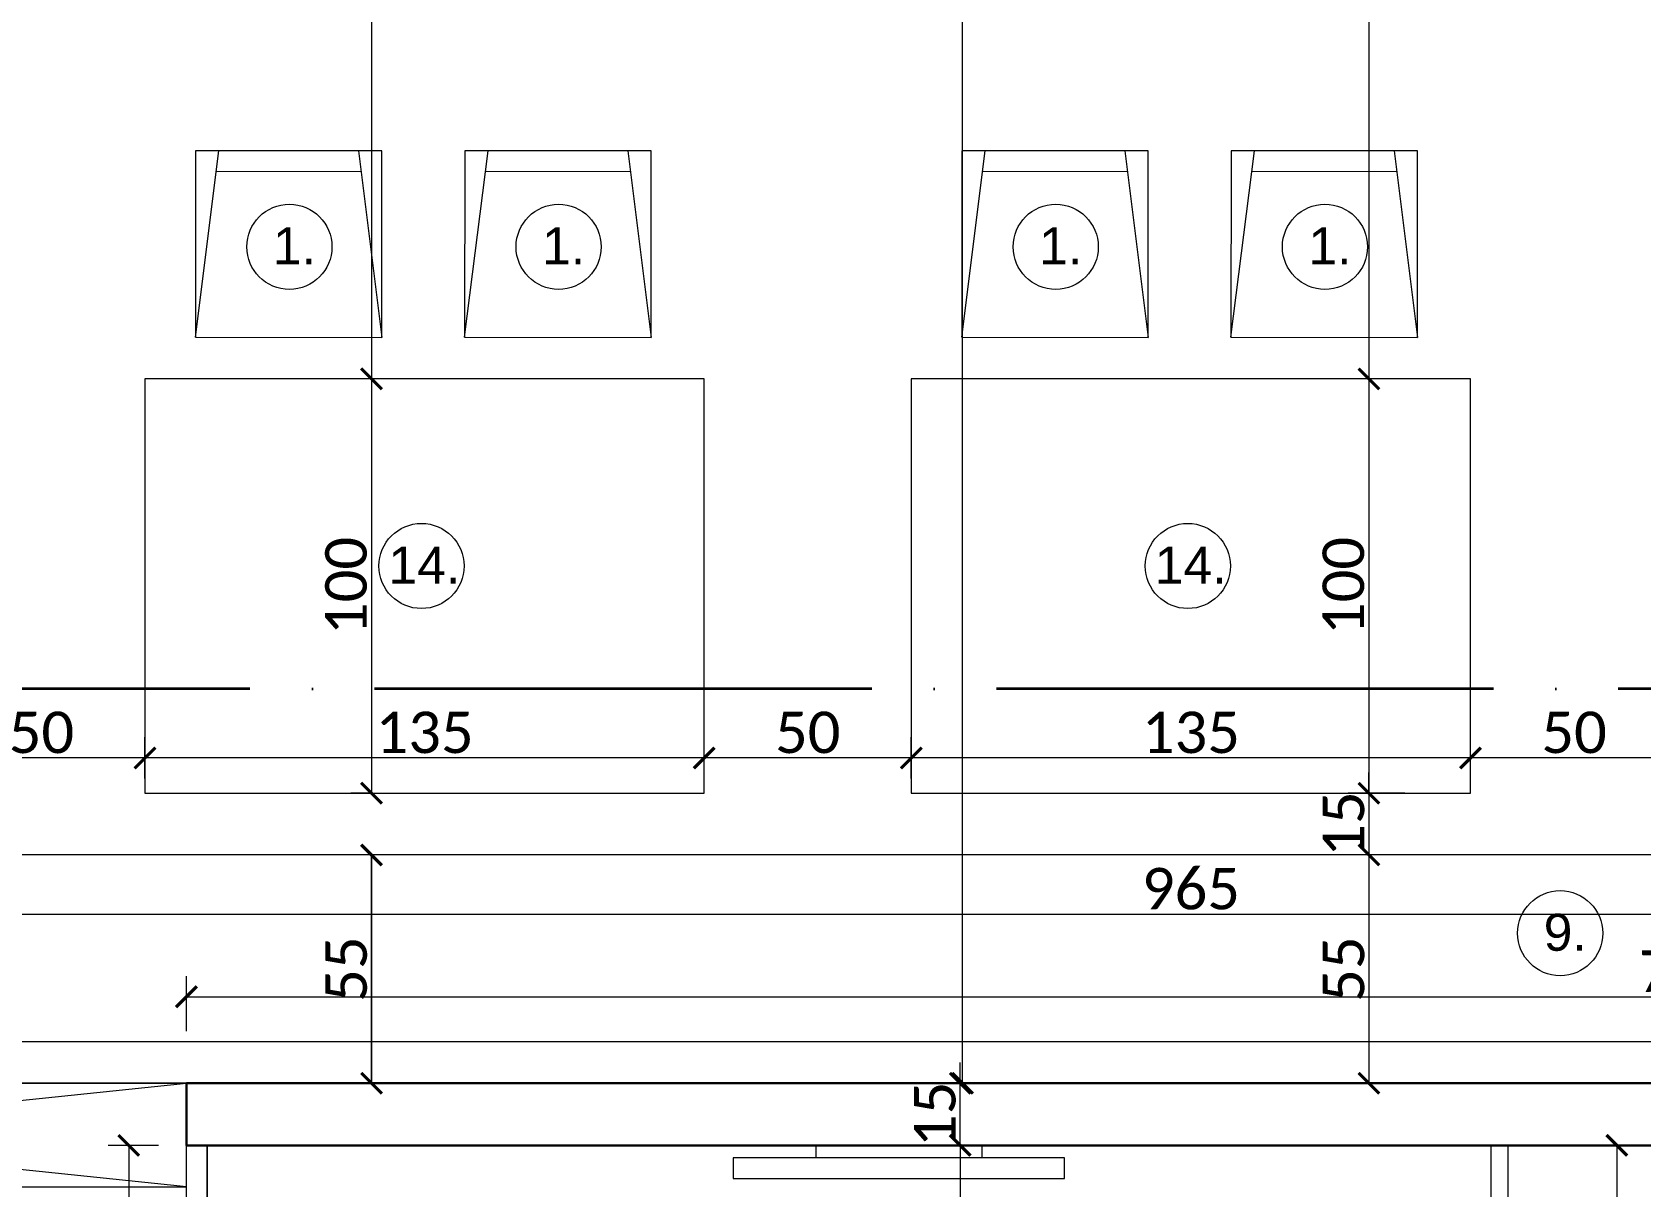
# Model space of a CAD drawing. Header units: centimetres. Extents: x -26724 to 60145, y -23645 to 6771.
# Drawn here: x -18747.3 to -18359, y -1255.3 to -976.6 of the extents above; entities that cross this region are included whole.
import ezdxf

# ---------------------------------------------------------------- set-up
doc = ezdxf.new("R2010")
doc.units = ezdxf.units.CM
for name, pattern in [('ACAD_ISO04W100', [30, 24, -3, 0, -3]), ('AUSGEZOGEN', [0]), ('PUNKT2_S9', [0.35, 0.15, -0.1, 0, -0.1])]:
    doc.linetypes.add(name, pattern=pattern)
for name, color, linetype, lineweight in [('2.IZGLED', 7, 'Continuous', 13), ('4.KOTE', 88, 'Continuous', 15), ('Moebel', 252, 'PUNKT2_S9', 13), ('namestaj', 8, 'Continuous', 9), ('namjestaj', 150, 'Continuous', 5), ('otvori', 5, 'Continuous', 20), ('zid', 7, 'Continuous', 40)]:
    doc.layers.add(name, color=color, linetype=linetype, lineweight=lineweight)
doc.layers.add('IZGLED 2', color=253, linetype='Continuous', lineweight=9, true_color=0x828282)
doc.layers.add('pozicije', color=7, linetype='Continuous')
doc.styles.add('0.15', font='arial.ttf', dxfattribs={"height": 0.15})
doc.styles.get("Standard").update_dxf_attribs({"font": 'calibri.ttf'})
doc.dimstyles.new('ja 1 50', dxfattribs={"dimtxt": 10, "dimasz": 5, "dimexe": 5, "dimexo": 5, "dimgap": 1, "dimtad": 1, "dimdec": 0, "dimtxsty": 'Standard', "dimblk": 'ARCHTICK', "dimcen": 2.5, "dimclrd": 256, "dimclrt": 7, "dimadec": 0, "dimazin": 0, "dimtfac": 1, "dimtdec": 0, "dimtix": 1, "dimtmove": 1, "dimatfit": 3, "dimldrblk": 'ARCHTICK', "dimfxl": 10, "dimfxlon": 1, "dimlwd": 0, "dimlwe": 9, "dimarcsym": 0})

# ---------------------------------------------------------------- blocks, each defined once
blk = doc.blocks.new('dto')
at = {"layer": 'namjestaj', "linetype": 'AUSGEZOGEN', "transparency": 33554687}
for p, q in [((2327.05, 2520.92, 13.5), (2327.03, 2475.92, 13.5)), ((2327.03, 2475.92, 13.5), (2332.68, 2520.91, 13.5)), ((2372.05, 2520.9, 13.5), (2327.05, 2520.92, 13.5)), ((2327.05, 2520.92, 13.5), (2327.05, 2520.92, 13.5)), ((2366.43, 2520.9, 13.5), (2372.03, 2475.9, 13.5)), ((2372.03, 2475.9, 13.5), (2372.05, 2520.9, 13.5)), ((2392.05, 2520.92, 13.5), (2392.03, 2475.92, 13.5)), ((2392.03, 2475.92, 13.5), (2397.68, 2520.91, 13.5)), ((2437.05, 2520.9, 13.5), (2392.05, 2520.92, 13.5)), ((2392.05, 2520.92, 13.5), (2392.05, 2520.92, 13.5)), ((2431.43, 2520.9, 13.5), (2437.03, 2475.9, 13.5)), ((2437.03, 2475.9, 13.5), (2437.05, 2520.9, 13.5)), ((2367.05, 2515.9, 13.5), (2332.05, 2515.91, 13.5)), ((2432.05, 2515.9, 13.5), (2397.05, 2515.91, 13.5)), ((2327.03, 2475.92, 13.5), (2372.03, 2475.9, 13.5)), ((2392.03, 2475.92, 13.5), (2437.03, 2475.9, 13.5))]:
    blk.add_line(p, q, dxfattribs=at)
at = {"layer": 'namjestaj', "elevation": 13.5}
blk.add_lwpolyline([(2449.86, 2365.91), (2449.86, 2465.91), (2314.86, 2465.91), (2314.86, 2365.91), (2449.86, 2365.91)], dxfattribs=at)
blk = doc.blocks.new('UYYYYUUUUY')
at = {"layer": 'namestaj'}
for p, q in [((5448.04, -7059.31), (5437.38, -7076.64)), ((5424.75, -7104.17), (5424.75, -7064.17)), ((5424.75, -7064.17), (5427.75, -7064.17)), ((5440.91, -7080.76), (5455.81, -7074.54)), ((5440.91, -7087.58), (5455.81, -7093.79)), ((5448.04, -7109.03), (5437.38, -7091.7)), ((5427.75, -7104.17), (5424.75, -7104.17))]:
    blk.add_line(p, q, dxfattribs=at)
blk.add_lwpolyline([(5432.75, -7124.17), (5432.75, -7044.17), (5427.75, -7044.17), (5427.75, -7124.17), (5432.75, -7124.17)], dxfattribs=at)
blk = doc.blocks.new('_ArchTick')
at = {"color": 0, "linetype": 'ByBlock', "const_width": 0.15}
blk.add_lwpolyline([(-0.5, -0.5), (0.5, 0.5)], dxfattribs=at)
blk = doc.blocks.new('*D2438')
at = {"layer": '4.KOTE', "color": 0, "lineweight": 9, "transparency": 16777216}
for p, q in [((-18657.86, -860.07), (-18670.39, -860.07)), ((-18657.79, -1060.24), (-18670.39, -1060.24))]:
    blk.add_line(p, q, dxfattribs=at)
at = {"layer": '4.KOTE', "lineweight": 0, "transparency": 16777216}
blk.add_line((-18665.39, -860.07), (-18665.39, -1060.24), dxfattribs=at)
at = {"layer": 'Defpoints', "color": 0, "transparency": 16777216}
for p in [(-18649.89, -860.07, 13.5), (-18665.39, -1060.24), (-18649.48, -1060.24, 13.5)]:
    blk.add_point(p, dxfattribs=at)
at = {"layer": '4.KOTE', "lineweight": 0, "transparency": 16777216, "xscale": 5, "yscale": 5, "zscale": 5}
for p, rotation in [((-18665.39, -860.07), 90), ((-18665.39, -1060.24), 270)]:
    blk.add_blockref('_ArchTick', p, dxfattribs=dict(at, rotation=rotation))
at = {"layer": '4.KOTE', "color": 7, "transparency": 16777216, "insert": (-18671.51, -960.15), "char_height": 10, "attachment_point": 5, "rotation": 90}
blk.add_mtext('200', dxfattribs=at)
blk = doc.blocks.new('*D2439')
at = {"layer": '4.KOTE', "color": 0, "lineweight": 9, "transparency": 16777216}
for p, q in [((-18657.79, -1060.24), (-18670.39, -1060.24)), ((-18665.25, -1160.24), (-18670.39, -1160.24))]:
    blk.add_line(p, q, dxfattribs=at)
at = {"layer": '4.KOTE', "lineweight": 0, "transparency": 16777216}
blk.add_line((-18665.39, -1060.24), (-18665.39, -1160.24), dxfattribs=at)
at = {"layer": 'Defpoints', "color": 0, "transparency": 16777216}
for p in [(-18649.48, -1060.24, 13.5), (-18665.39, -1160.24), (-18662.79, -1160.24, 13.5)]:
    blk.add_point(p, dxfattribs=at)
at = {"layer": '4.KOTE', "lineweight": 0, "transparency": 16777216, "xscale": 5, "yscale": 5, "zscale": 5}
for p, rotation in [((-18665.39, -1060.24), 90), ((-18665.39, -1160.24), 270)]:
    blk.add_blockref('_ArchTick', p, dxfattribs=dict(at, rotation=rotation))
at = {"layer": '4.KOTE', "color": 7, "transparency": 16777216, "insert": (-18671.51, -1110.24), "char_height": 10, "attachment_point": 5, "rotation": 90}
blk.add_mtext('100', dxfattribs=at)
blk = doc.blocks.new('*D2491')
at = {"layer": '4.KOTE', "color": 0, "lineweight": 9, "transparency": 16777216}
for p, q in [((-18658.47, -1175.17), (-18670.39, -1175.17)), ((-18665.25, -1230.26), (-18670.39, -1230.26))]:
    blk.add_line(p, q, dxfattribs=at)
at = {"layer": '4.KOTE', "lineweight": 0, "transparency": 16777216}
blk.add_line((-18665.39, -1230.26), (-18665.39, -1175.17), dxfattribs=at)
at = {"layer": 'Defpoints', "color": 0, "transparency": 16777216}
for p in [(-18665.39, -1175.17), (-18652.74, -1175.17, 13.5), (-18662.79, -1230.26, 13.5)]:
    blk.add_point(p, dxfattribs=at)
at = {"layer": '4.KOTE', "lineweight": 0, "transparency": 16777216, "xscale": 5, "yscale": 5, "zscale": 5}
for p, rotation in [((-18665.39, -1175.17), 90), ((-18665.39, -1230.26), 270)]:
    blk.add_blockref('_ArchTick', p, dxfattribs=dict(at, rotation=rotation))
at = {"layer": '4.KOTE', "color": 7, "transparency": 16777216, "insert": (-18671.46, -1202.71), "char_height": 10, "attachment_point": 5, "rotation": 90}
blk.add_mtext('55', dxfattribs=at)
blk = doc.blocks.new('*D2492')
at = {"layer": '4.KOTE', "color": 0, "lineweight": 9, "transparency": 16777216}
for p, q in [((-18658.47, -1175.17), (-18670.39, -1175.17)), ((-18663.78, -1230.26), (-18660.39, -1230.26))]:
    blk.add_line(p, q, dxfattribs=at)
at = {"layer": '4.KOTE', "lineweight": 0, "transparency": 16777216}
blk.add_line((-18665.39, -1175.17), (-18665.39, -1230.26), dxfattribs=at)
at = {"layer": 'Defpoints', "color": 0, "transparency": 16777216}
for p in [(-18652.74, -1175.17, 13.5), (-18665.58, -1230.26, 13.5), (-18665.39, -1230.26)]:
    blk.add_point(p, dxfattribs=at)
at = {"layer": '4.KOTE', "lineweight": 0, "transparency": 16777216, "xscale": 5, "yscale": 5, "zscale": 5}
for p, rotation in [((-18665.39, -1175.17), 90), ((-18665.39, -1230.26), 270)]:
    blk.add_blockref('_ArchTick', p, dxfattribs=dict(at, rotation=rotation))
at = {"layer": '4.KOTE', "color": 7, "transparency": 16777216, "insert": (-18671.46, -1202.71), "char_height": 10, "attachment_point": 5, "rotation": 90}
blk.add_mtext('55', dxfattribs=at)
blk = doc.blocks.new('*D2495')
at = {"layer": '4.KOTE', "color": 0, "lineweight": 9, "transparency": 16777216}
for p, q in [((-18418.48, -860.07), (-18429.6, -860.07)), ((-18415.96, -1060.24), (-18429.6, -1060.24))]:
    blk.add_line(p, q, dxfattribs=at)
at = {"layer": '4.KOTE', "lineweight": 0, "transparency": 16777216}
blk.add_line((-18424.6, -860.07), (-18424.6, -1060.24), dxfattribs=at)
at = {"layer": 'Defpoints', "color": 0, "transparency": 16777216}
for p in [(-18414.67, -860.07, 13.5), (-18424.6, -1060.24), (-18400.07, -1060.24, 13.5)]:
    blk.add_point(p, dxfattribs=at)
at = {"layer": '4.KOTE', "lineweight": 0, "transparency": 16777216, "xscale": 5, "yscale": 5, "zscale": 5}
for p, rotation in [((-18424.6, -860.07), 90), ((-18424.6, -1060.24), 270)]:
    blk.add_blockref('_ArchTick', p, dxfattribs=dict(at, rotation=rotation))
at = {"layer": '4.KOTE', "color": 7, "transparency": 16777216, "insert": (-18430.73, -960.15), "char_height": 10, "attachment_point": 5, "rotation": 90}
blk.add_mtext('200', dxfattribs=at)
blk = doc.blocks.new('*D2496')
at = {"layer": '4.KOTE', "color": 0, "lineweight": 9, "transparency": 16777216}
for p, q in [((-18415.96, -1060.24), (-18429.6, -1060.24)), ((-18415.96, -1160.24), (-18429.6, -1160.24))]:
    blk.add_line(p, q, dxfattribs=at)
at = {"layer": '4.KOTE', "lineweight": 0, "transparency": 16777216}
blk.add_line((-18424.6, -1060.24), (-18424.6, -1160.24), dxfattribs=at)
at = {"layer": 'Defpoints', "color": 0, "transparency": 16777216}
for p in [(-18400.07, -1060.24, 13.5), (-18424.6, -1160.24), (-18400.07, -1160.24, 13.5)]:
    blk.add_point(p, dxfattribs=at)
at = {"layer": '4.KOTE', "lineweight": 0, "transparency": 16777216, "xscale": 5, "yscale": 5, "zscale": 5}
for p, rotation in [((-18424.6, -1060.24), 90), ((-18424.6, -1160.24), 270)]:
    blk.add_blockref('_ArchTick', p, dxfattribs=dict(at, rotation=rotation))
at = {"layer": '4.KOTE', "color": 7, "transparency": 16777216, "insert": (-18430.73, -1110.24), "char_height": 10, "attachment_point": 5, "rotation": 90}
blk.add_mtext('100', dxfattribs=at)
blk = doc.blocks.new('*D2497')
at = {"layer": '4.KOTE', "lineweight": 0, "transparency": 16777216}
for p, q in [((-18424.6, -1160.24), (-18424.6, -1155.24)), ((-18424.6, -1160.24), (-18424.6, -1175.17)), ((-18424.6, -1175.17), (-18424.6, -1180.17))]:
    blk.add_line(p, q, dxfattribs=at)
at = {"layer": '4.KOTE', "color": 0, "lineweight": 9, "transparency": 16777216}
for p, q in [((-18415.96, -1160.24), (-18429.6, -1160.24)), ((-18415.7, -1175.17), (-18429.6, -1175.17))]:
    blk.add_line(p, q, dxfattribs=at)
at = {"layer": 'Defpoints', "color": 0, "transparency": 16777216}
for p in [(-18400.07, -1160.24, 13.5), (-18424.6, -1175.17), (-18396.16, -1175.17, 13.5)]:
    blk.add_point(p, dxfattribs=at)
at = {"layer": '4.KOTE', "lineweight": 0, "transparency": 16777216, "xscale": 5, "yscale": 5, "zscale": 5}
for p, rotation in [((-18424.6, -1160.24), 270), ((-18424.6, -1175.17), 90)]:
    blk.add_blockref('_ArchTick', p, dxfattribs=dict(at, rotation=rotation))
at = {"layer": '4.KOTE', "color": 7, "transparency": 16777216, "insert": (-18430.69, -1167.7), "char_height": 10, "attachment_point": 5, "rotation": 90}
blk.add_mtext('15', dxfattribs=at)
blk = doc.blocks.new('*D2498')
at = {"layer": '4.KOTE', "color": 0, "lineweight": 9, "transparency": 16777216}
for p, q in [((-18415.7, -1175.17), (-18429.6, -1175.17)), ((-18418.36, -1230.26), (-18429.6, -1230.26))]:
    blk.add_line(p, q, dxfattribs=at)
at = {"layer": '4.KOTE', "lineweight": 0, "transparency": 16777216}
blk.add_line((-18424.6, -1175.17), (-18424.6, -1230.26), dxfattribs=at)
at = {"layer": 'Defpoints', "color": 0, "transparency": 16777216}
for p in [(-18396.16, -1175.17, 13.5), (-18424.6, -1230.26), (-18414.3, -1230.26, 13.5)]:
    blk.add_point(p, dxfattribs=at)
at = {"layer": '4.KOTE', "lineweight": 0, "transparency": 16777216, "xscale": 5, "yscale": 5, "zscale": 5}
for p, rotation in [((-18424.6, -1175.17), 90), ((-18424.6, -1230.26), 270)]:
    blk.add_blockref('_ArchTick', p, dxfattribs=dict(at, rotation=rotation))
at = {"layer": '4.KOTE', "color": 7, "transparency": 16777216, "insert": (-18430.68, -1202.71), "char_height": 10, "attachment_point": 5, "rotation": 90}
blk.add_mtext('55', dxfattribs=at)
blk = doc.blocks.new('*D2510')
at = {"layer": '4.KOTE', "color": 0, "lineweight": 9, "transparency": 16777216}
for p, q in [((-18400.07, -1156.7), (-18400.07, -1146.75)), ((-18350.07, -1156.7), (-18350.07, -1146.75))]:
    blk.add_line(p, q, dxfattribs=at)
at = {"layer": '4.KOTE', "lineweight": 0, "transparency": 16777216}
blk.add_line((-18350.07, -1151.75), (-18400.07, -1151.75), dxfattribs=at)
at = {"layer": 'Defpoints', "color": 0, "transparency": 16777216}
for p in [(-18400.07, -1151.75), (-18400.07, -1160.24, 13.5), (-18350.07, -1160.24, 13.5)]:
    blk.add_point(p, dxfattribs=at)
at = {"layer": '4.KOTE', "lineweight": 0, "transparency": 16777216, "xscale": 5, "yscale": 5, "zscale": 5, "rotation": 180}
blk.add_blockref('_ArchTick', (-18400.07, -1151.75), dxfattribs=at)
at = {"layer": '4.KOTE', "lineweight": 0, "transparency": 16777216, "xscale": 5, "yscale": 5, "zscale": 5}
blk.add_blockref('_ArchTick', (-18350.07, -1151.75), dxfattribs=at)
at = {"layer": '4.KOTE', "color": 7, "transparency": 16777216, "insert": (-18375.07, -1145.63), "char_height": 10, "attachment_point": 5}
blk.add_mtext('50', dxfattribs=at)
blk = doc.blocks.new('*D2511')
at = {"layer": '4.KOTE', "color": 0, "lineweight": 9, "transparency": 16777216}
for p, q in [((-18535.07, -1156.7), (-18535.07, -1146.75)), ((-18400.07, -1156.7), (-18400.07, -1146.75))]:
    blk.add_line(p, q, dxfattribs=at)
at = {"layer": '4.KOTE', "lineweight": 0, "transparency": 16777216}
blk.add_line((-18400.07, -1151.75), (-18535.07, -1151.75), dxfattribs=at)
at = {"layer": 'Defpoints', "color": 0, "transparency": 16777216}
for p in [(-18535.07, -1151.75), (-18535.07, -1160.24, 13.5), (-18400.07, -1160.24, 13.5)]:
    blk.add_point(p, dxfattribs=at)
at = {"layer": '4.KOTE', "lineweight": 0, "transparency": 16777216, "xscale": 5, "yscale": 5, "zscale": 5, "rotation": 180}
blk.add_blockref('_ArchTick', (-18535.07, -1151.75), dxfattribs=at)
at = {"layer": '4.KOTE', "lineweight": 0, "transparency": 16777216, "xscale": 5, "yscale": 5, "zscale": 5}
blk.add_blockref('_ArchTick', (-18400.07, -1151.75), dxfattribs=at)
at = {"layer": '4.KOTE', "color": 7, "transparency": 16777216, "insert": (-18467.57, -1145.63), "char_height": 10, "attachment_point": 5}
blk.add_mtext('135', dxfattribs=at)
blk = doc.blocks.new('*D2512')
at = {"layer": '4.KOTE', "color": 0, "lineweight": 9, "transparency": 16777216}
for p, q in [((-18585.07, -1156.7), (-18585.07, -1146.75)), ((-18535.07, -1156.7), (-18535.07, -1146.75))]:
    blk.add_line(p, q, dxfattribs=at)
at = {"layer": '4.KOTE', "lineweight": 0, "transparency": 16777216}
blk.add_line((-18535.07, -1151.75), (-18585.07, -1151.75), dxfattribs=at)
at = {"layer": 'Defpoints', "color": 0, "transparency": 16777216}
for p in [(-18585.07, -1151.75), (-18585.07, -1160.24, 13.5), (-18535.07, -1160.24, 13.5)]:
    blk.add_point(p, dxfattribs=at)
at = {"layer": '4.KOTE', "lineweight": 0, "transparency": 16777216, "xscale": 5, "yscale": 5, "zscale": 5, "rotation": 180}
blk.add_blockref('_ArchTick', (-18585.07, -1151.75), dxfattribs=at)
at = {"layer": '4.KOTE', "lineweight": 0, "transparency": 16777216, "xscale": 5, "yscale": 5, "zscale": 5}
blk.add_blockref('_ArchTick', (-18535.07, -1151.75), dxfattribs=at)
at = {"layer": '4.KOTE', "color": 7, "transparency": 16777216, "insert": (-18560.07, -1145.63), "char_height": 10, "attachment_point": 5}
blk.add_mtext('50', dxfattribs=at)
blk = doc.blocks.new('*D2513')
at = {"layer": '4.KOTE', "color": 0, "lineweight": 9, "transparency": 16777216}
for p, q in [((-18720.07, -1156.7), (-18720.07, -1146.75)), ((-18585.07, -1156.7), (-18585.07, -1146.75))]:
    blk.add_line(p, q, dxfattribs=at)
at = {"layer": '4.KOTE', "lineweight": 0, "transparency": 16777216}
blk.add_line((-18585.07, -1151.75), (-18720.07, -1151.75), dxfattribs=at)
at = {"layer": 'Defpoints', "color": 0, "transparency": 16777216}
for p in [(-18720.07, -1151.75), (-18720.07, -1160.24, 13.5), (-18585.07, -1160.24, 13.5)]:
    blk.add_point(p, dxfattribs=at)
at = {"layer": '4.KOTE', "lineweight": 0, "transparency": 16777216, "xscale": 5, "yscale": 5, "zscale": 5, "rotation": 180}
blk.add_blockref('_ArchTick', (-18720.07, -1151.75), dxfattribs=at)
at = {"layer": '4.KOTE', "lineweight": 0, "transparency": 16777216, "xscale": 5, "yscale": 5, "zscale": 5}
blk.add_blockref('_ArchTick', (-18585.07, -1151.75), dxfattribs=at)
at = {"layer": '4.KOTE', "color": 7, "transparency": 16777216, "insert": (-18652.57, -1145.63), "char_height": 10, "attachment_point": 5}
blk.add_mtext('135', dxfattribs=at)
blk = doc.blocks.new('*D2514')
at = {"layer": '4.KOTE', "color": 0, "lineweight": 9, "transparency": 16777216}
for p, q in [((-18770.07, -1156.7), (-18770.07, -1146.75)), ((-18720.07, -1156.7), (-18720.07, -1146.75))]:
    blk.add_line(p, q, dxfattribs=at)
at = {"layer": '4.KOTE', "lineweight": 0, "transparency": 16777216}
blk.add_line((-18720.07, -1151.75), (-18770.07, -1151.75), dxfattribs=at)
at = {"layer": 'Defpoints', "color": 0, "transparency": 16777216}
for p in [(-18770.07, -1151.75), (-18770.07, -1160.24, 13.5), (-18720.07, -1160.24, 13.5)]:
    blk.add_point(p, dxfattribs=at)
at = {"layer": '4.KOTE', "lineweight": 0, "transparency": 16777216, "xscale": 5, "yscale": 5, "zscale": 5, "rotation": 180}
blk.add_blockref('_ArchTick', (-18770.07, -1151.75), dxfattribs=at)
at = {"layer": '4.KOTE', "lineweight": 0, "transparency": 16777216, "xscale": 5, "yscale": 5, "zscale": 5}
blk.add_blockref('_ArchTick', (-18720.07, -1151.75), dxfattribs=at)
at = {"layer": '4.KOTE', "color": 7, "transparency": 16777216, "insert": (-18745.07, -1145.63), "char_height": 10, "attachment_point": 5}
blk.add_mtext('50', dxfattribs=at)
blk = doc.blocks.new('*D2517')
at = {"layer": '4.KOTE', "color": 0, "lineweight": 9, "transparency": 16777216}
for p, q in [((-18950.07, -1268.06), (-18950.07, -1281.39)), ((-18710.07, -1267.23), (-18710.07, -1281.39))]:
    blk.add_line(p, q, dxfattribs=at)
at = {"layer": '4.KOTE', "lineweight": 0, "transparency": 16777216}
blk.add_line((-18710.07, -1276.39), (-18950.07, -1276.39), dxfattribs=at)
at = {"layer": 'Defpoints', "color": 0, "transparency": 16777216}
for p in [(-18710.07, -1242.76, 13.5), (-18950.07, -1255.26, 13.5), (-18950.07, -1276.39)]:
    blk.add_point(p, dxfattribs=at)
at = {"layer": '4.KOTE', "lineweight": 0, "transparency": 16777216, "xscale": 5, "yscale": 5, "zscale": 5, "rotation": 180}
blk.add_blockref('_ArchTick', (-18950.07, -1276.39), dxfattribs=at)
at = {"layer": '4.KOTE', "lineweight": 0, "transparency": 16777216, "xscale": 5, "yscale": 5, "zscale": 5}
blk.add_blockref('_ArchTick', (-18710.07, -1276.39), dxfattribs=at)
at = {"layer": '4.KOTE', "color": 7, "transparency": 16777216, "insert": (-18830.07, -1270.26), "char_height": 10, "attachment_point": 5}
blk.add_mtext('240', dxfattribs=at)
blk = doc.blocks.new('*D2427')
at = {"layer": '4.KOTE', "color": 0, "lineweight": 9, "transparency": 16777216}
for p, q in [((-18517.13, -1245.26), (-18528.27, -1245.26)), ((-18517.13, -1302.35), (-18528.27, -1302.35))]:
    blk.add_line(p, q, dxfattribs=at)
at = {"layer": '4.KOTE', "lineweight": 0, "transparency": 16777216}
blk.add_line((-18523.27, -1245.26), (-18523.27, -1302.35), dxfattribs=at)
at = {"layer": 'Defpoints', "color": 0, "transparency": 16777216}
for p in [(-18513.3, -1245.26, 13.5), (-18523.27, -1302.35), (-18513.3, -1302.35, 13.5)]:
    blk.add_point(p, dxfattribs=at)
at = {"layer": '4.KOTE', "lineweight": 0, "transparency": 16777216, "xscale": 5, "yscale": 5, "zscale": 5}
for p, rotation in [((-18523.27, -1245.26), 90), ((-18523.27, -1302.35), 270)]:
    blk.add_blockref('_ArchTick', p, dxfattribs=dict(at, rotation=rotation))
at = {"layer": '4.KOTE', "color": 7, "transparency": 16777216, "insert": (-18529.34, -1273.8), "char_height": 10, "attachment_point": 5, "rotation": 90}
blk.add_mtext('57', dxfattribs=at)
blk = doc.blocks.new('*D2643')
at = {"layer": '4.KOTE', "color": 0, "lineweight": 9, "transparency": 16777216}
for p, q in [((-18710.07, -1217.68), (-18710.07, -1204.38)), ((-17985.07, -1217.68), (-17985.07, -1204.38))]:
    blk.add_line(p, q, dxfattribs=at)
at = {"layer": '4.KOTE', "lineweight": 0, "transparency": 16777216}
blk.add_line((-18710.07, -1209.38), (-17985.07, -1209.38), dxfattribs=at)
at = {"layer": 'Defpoints', "color": 0, "transparency": 16777216}
for p in [(-17985.07, -1209.38), (-18710.07, -1230.26, 13.5), (-17985.07, -1230.26, 13.5)]:
    blk.add_point(p, dxfattribs=at)
at = {"layer": '4.KOTE', "lineweight": 0, "transparency": 16777216, "xscale": 5, "yscale": 5, "zscale": 5, "rotation": 180}
blk.add_blockref('_ArchTick', (-18710.07, -1209.38), dxfattribs=at)
at = {"layer": '4.KOTE', "lineweight": 0, "transparency": 16777216, "xscale": 5, "yscale": 5, "zscale": 5}
blk.add_blockref('_ArchTick', (-17985.07, -1209.38), dxfattribs=at)
at = {"layer": '4.KOTE', "color": 7, "transparency": 16777216, "insert": (-18347.57, -1203.26), "char_height": 10, "attachment_point": 5}
blk.add_mtext('725', dxfattribs=at)
blk = doc.blocks.new('*D2644')
at = {"layer": '4.KOTE', "color": 0, "lineweight": 9, "transparency": 16777216}
for p, q in [((-18532.65, -675.26), (-18517.7, -675.26)), ((-18532.66, -1230.26), (-18517.7, -1230.26))]:
    blk.add_line(p, q, dxfattribs=at)
at = {"layer": '4.KOTE', "lineweight": 0, "transparency": 16777216}
blk.add_line((-18522.7, -1230.26), (-18522.7, -675.26), dxfattribs=at)
at = {"layer": 'Defpoints', "color": 0, "transparency": 16777216}
for p in [(-18691.9, -675.26, 13.5), (-18522.7, -675.26), (-18710.07, -1230.26, 13.5)]:
    blk.add_point(p, dxfattribs=at)
at = {"layer": '4.KOTE', "lineweight": 0, "transparency": 16777216, "xscale": 5, "yscale": 5, "zscale": 5}
for p, rotation in [((-18522.7, -675.26), 90), ((-18522.7, -1230.26), 270)]:
    blk.add_blockref('_ArchTick', p, dxfattribs=dict(at, rotation=rotation))
at = {"layer": '4.KOTE', "color": 7, "transparency": 16777216, "insert": (-18528.77, -952.76), "char_height": 10, "attachment_point": 5, "rotation": 90}
blk.add_mtext('555', dxfattribs=at)
blk = doc.blocks.new('*D2645')
at = {"layer": '4.KOTE', "lineweight": 0, "transparency": 16777216}
for p, q in [((-18523.27, -1230.26), (-18523.27, -1225.26)), ((-18523.27, -1245.26), (-18523.27, -1230.26)), ((-18523.27, -1245.26), (-18523.27, -1250.26))]:
    blk.add_line(p, q, dxfattribs=at)
at = {"layer": '4.KOTE', "color": 0, "lineweight": 9, "transparency": 16777216}
for p, q in [((-18514.48, -1230.26), (-18528.27, -1230.26)), ((-18514.48, -1245.26), (-18528.27, -1245.26))]:
    blk.add_line(p, q, dxfattribs=at)
at = {"layer": 'Defpoints', "color": 0, "transparency": 16777216}
for p in [(-18523.27, -1230.26), (-18496.74, -1230.26, 13.5), (-18496.74, -1245.26, 13.5)]:
    blk.add_point(p, dxfattribs=at)
at = {"layer": '4.KOTE', "lineweight": 0, "transparency": 16777216, "xscale": 5, "yscale": 5, "zscale": 5}
for p, rotation in [((-18523.27, -1230.26), 270), ((-18523.27, -1245.26), 90)]:
    blk.add_blockref('_ArchTick', p, dxfattribs=dict(at, rotation=rotation))
at = {"layer": '4.KOTE', "color": 7, "transparency": 16777216, "insert": (-18529.35, -1237.76), "char_height": 10, "attachment_point": 5, "rotation": 90}
blk.add_mtext('15', dxfattribs=at)
blk = doc.blocks.new('*D2646')
at = {"layer": '4.KOTE', "color": 0, "lineweight": 9, "transparency": 16777216}
for p, q in [((-18374.71, -1245.26), (-18359.74, -1245.26)), ((-18374.57, -2055.26), (-18359.74, -2055.26))]:
    blk.add_line(p, q, dxfattribs=at)
at = {"layer": '4.KOTE', "lineweight": 0, "transparency": 16777216}
blk.add_line((-18364.74, -1245.26), (-18364.74, -2055.26), dxfattribs=at)
at = {"layer": 'Defpoints', "color": 0, "transparency": 16777216}
for p in [(-18587.34, -1245.26, 13.5), (-18449.41, -2055.26, 13.5), (-18364.74, -2055.26)]:
    blk.add_point(p, dxfattribs=at)
at = {"layer": '4.KOTE', "lineweight": 0, "transparency": 16777216, "xscale": 5, "yscale": 5, "zscale": 5}
for p, rotation in [((-18364.74, -1245.26), 90), ((-18364.74, -2055.26), 270)]:
    blk.add_blockref('_ArchTick', p, dxfattribs=dict(at, rotation=rotation))
at = {"layer": '4.KOTE', "color": 7, "transparency": 16777216, "insert": (-18370.86, -1650.26), "char_height": 10, "attachment_point": 5, "rotation": 90}
blk.add_mtext('810', dxfattribs=at)
blk = doc.blocks.new('*D2651')
at = {"layer": '4.KOTE', "color": 0, "lineweight": 9, "transparency": 16777216}
for p, q in [((-18716.79, -1245.26), (-18729, -1245.26)), ((-18716.79, -1700.26), (-18729, -1700.26))]:
    blk.add_line(p, q, dxfattribs=at)
at = {"layer": '4.KOTE', "lineweight": 0, "transparency": 16777216}
blk.add_line((-18724, -1245.26), (-18724, -1700.26), dxfattribs=at)
at = {"layer": 'Defpoints', "color": 0, "transparency": 16777216}
for p in [(-18710.07, -1245.26, 13.5), (-18724, -1700.26), (-18710.07, -1700.26, 13.5)]:
    blk.add_point(p, dxfattribs=at)
at = {"layer": '4.KOTE', "lineweight": 0, "transparency": 16777216, "xscale": 5, "yscale": 5, "zscale": 5}
for p, rotation in [((-18724, -1245.26), 90), ((-18724, -1700.26), 270)]:
    blk.add_blockref('_ArchTick', p, dxfattribs=dict(at, rotation=rotation))
at = {"layer": '4.KOTE', "color": 7, "transparency": 16777216, "insert": (-18730.07, -1472.76), "char_height": 10, "attachment_point": 5, "rotation": 90}
blk.add_mtext('455', dxfattribs=at)
blk = doc.blocks.new('*D2408')
at = {"layer": '4.KOTE', "color": 0, "lineweight": 9, "transparency": 16777216}
for p, q in [((-18950.07, -1195.06), (-18950.07, -1184.48)), ((-17985.07, -1187.33), (-17985.07, -1184.48))]:
    blk.add_line(p, q, dxfattribs=at)
at = {"layer": '4.KOTE', "lineweight": 0, "transparency": 16777216}
blk.add_line((-18950.07, -1189.48), (-17985.07, -1189.48), dxfattribs=at)
at = {"layer": 'Defpoints', "color": 0, "transparency": 16777216}
for p in [(-17985.07, -1189.48), (-17985.07, -1189.71, 27), (-18950.07, -1198.69, 13.5)]:
    blk.add_point(p, dxfattribs=at)
at = {"layer": '4.KOTE', "lineweight": 0, "transparency": 16777216, "xscale": 5, "yscale": 5, "zscale": 5, "rotation": 180}
blk.add_blockref('_ArchTick', (-18950.07, -1189.48), dxfattribs=at)
at = {"layer": '4.KOTE', "lineweight": 0, "transparency": 16777216, "xscale": 5, "yscale": 5, "zscale": 5}
blk.add_blockref('_ArchTick', (-17985.07, -1189.48), dxfattribs=at)
at = {"layer": '4.KOTE', "color": 7, "transparency": 16777216, "insert": (-18467.57, -1183.35), "char_height": 10, "attachment_point": 5}
blk.add_mtext('965', dxfattribs=at)

msp = doc.modelspace()

# ---------------------------------------------------------------- linework, layer by layer
at = {"lineweight": 30}
msp.add_line((-18710.07, -1245.26, 13.5), (-18710.07, -1230.26, 13.5), dxfattribs=at)
at = {"layer": '2.IZGLED', "color": 3, "elevation": 13.5}
msp.add_lwpolyline([(-18391.07, -1245.26), (-18391.07, -1370.26), (-18395.07, -1370.26), (-18395.07, -1245.26), (-18391.07, -1245.26)], dxfattribs=at)
at = {"layer": 'IZGLED 2', "color": 32, "linetype": 'ACAD_ISO04W100', "lineweight": 35, "ltscale": 5}
msp.add_line((-17794.14, -1135.03), (-19646.43, -1135.03), dxfattribs=at)
at = {"layer": 'Moebel', "color": 252, "linetype": 'AUSGEZOGEN', "lineweight": 18, "transparency": 33554687}
msp.add_line((-18950.07, -1230.26, 13.5), (-17985.07, -1230.26, 13.5), dxfattribs=at)
at = {"layer": 'namestaj'}
for centre in [(-18685.21, -1028.38), (-18620.21, -1028.38), (-18500.21, -1028.38), (-18435.21, -1028.38), (-18653.32, -1105.42, 13.5), (-18468.32, -1105.42, 13.5), (-18378.43, -1194.05)]:
    msp.add_circle(centre, 10.27, dxfattribs=at)
at = {"layer": 'namjestaj', "transparency": 33554687}
for p, q in [((-17985.07, -1175.17, 13.5), (-18950.07, -1175.17, 13.5)), ((-18950.07, -1220.19, 13.5), (-17985.07, -1220.19, 13.5)), ((-18705.07, -1245.26, 13.5), (-18705.07, -1302.35, 13.5)), ((-18705.07, -1245.26, 13.5), (-18345.07, -1245.26, 13.5))]:
    msp.add_line(p, q, dxfattribs=at)
at = {"layer": 'namjestaj'}
for p, q in [((-18710.07, -1255.26, 13.5), (-18950.07, -1230.26, 13.5)), ((-18950.07, -1255.26, 13.5), (-18710.07, -1230.26, 13.5))]:
    msp.add_line(p, q, dxfattribs=at)
at = {"layer": 'namjestaj', "elevation": 13.5}
msp.add_lwpolyline([(-18710.07, -1230.26), (-18950.07, -1230.26), (-18950.07, -1255.26), (-18710.07, -1255.26), (-18710.07, -1230.26)], dxfattribs=at)
at = {"layer": 'otvori'}
for p, q in [((-18710.07, -1700.26, 13.5), (-18710.07, -1245.26, 13.5)), ((-18705.07, -1700.26, 13.5), (-18705.07, -1245.26, 13.5))]:
    msp.add_line(p, q, dxfattribs=at)
at = {"layer": 'zid', "lineweight": 30}
for p, q in [((-18710.07, -1230.26, 13.5), (-17985.07, -1230.26, 13.5)), ((-18710.07, -1245.26, 13.5), (-17985.07, -1245.26, 13.5))]:
    msp.add_line(p, q, dxfattribs=at)

# ---------------------------------------------------------------- block references
for p in [(-21034.93, -3526.15), (-20849.93, -3526.15)]:
    msp.add_blockref('dto', p)
at = {"layer": '4.KOTE', "rotation": 270}
msp.add_blockref('UYYYYUUUUY', (-11453.9, 4179.49, 20.25), dxfattribs=at)

# ---------------------------------------------------------------- texts
at = {"layer": 'pozicije', "style": '0.15'}
for s, p in [('1.', (-18689.2, -1032.61)), ('1.', (-18624.2, -1032.61)), ('1.', (-18504.2, -1032.61)), ('1.', (-18439.2, -1032.61)), ('14.', (-18661.29, -1109.65, 13.5)), ('14.', (-18476.29, -1109.65, 13.5)), ('9.', (-18382.42, -1198.28))]:
    msp.add_text(s, height=8.93, dxfattribs=at).set_placement(p)

# ---------------------------------------------------------------- dimensions: what is measured, and where the dimension line sits
at = {"layer": '4.KOTE'}
for base, p1, p2, picture, middle in [((-18522.7, -675.26), (-18710.07, -1230.26, 13.5), (-18691.9, -675.26, 13.5), '*D2644', (-18528.77, -952.76)), ((-18665.39, -1060.24), (-18649.89, -860.07, 13.5), (-18649.48, -1060.24, 13.5), '*D2438', (-18671.51, -960.15)), ((-18424.6, -1060.24), (-18414.67, -860.07, 13.5), (-18400.07, -1060.24, 13.5), '*D2495', (-18430.73, -960.15)), ((-18665.39, -1160.24), (-18649.48, -1060.24, 13.5), (-18662.79, -1160.24, 13.5), '*D2439', (-18671.51, -1110.24)), ((-18424.6, -1160.24), (-18400.07, -1060.24, 13.5), (-18400.07, -1160.24, 13.5), '*D2496', (-18430.73, -1110.24)), ((-18424.6, -1175.17), (-18400.07, -1160.24, 13.5), (-18396.16, -1175.17, 13.5), '*D2497', (-18430.69, -1167.7)), ((-18665.39, -1175.17), (-18662.79, -1230.26, 13.5), (-18652.74, -1175.17, 13.5), '*D2491', (-18671.46, -1202.71)), ((-18665.39, -1230.26), (-18652.74, -1175.17, 13.5), (-18665.58, -1230.26, 13.5), '*D2492', (-18671.46, -1202.71)), ((-18424.6, -1230.26), (-18396.16, -1175.17, 13.5), (-18414.3, -1230.26, 13.5), '*D2498', (-18430.68, -1202.71)), ((-18523.27, -1230.26), (-18496.74, -1245.26, 13.5), (-18496.74, -1230.26, 13.5), '*D2645', (-18529.35, -1237.76)), ((-18724, -1700.26), (-18710.07, -1245.26, 13.5), (-18710.07, -1700.26, 13.5), '*D2651', (-18730.07, -1472.76)), ((-18364.74, -2055.26), (-18587.34, -1245.26, 13.5), (-18449.41, -2055.26, 13.5), '*D2646', (-18370.86, -1650.26)), ((-18523.27, -1302.35), (-18513.3, -1245.26, 13.5), (-18513.3, -1302.35, 13.5), '*D2427', (-18529.34, -1273.8))]:
    dim = msp.add_linear_dim(base=base, p1=p1, p2=p2, angle=90, dimstyle='ja 1 50', dxfattribs=at)
    dim.commit()
    dim.dimension.update_dxf_attribs({"geometry": picture, "text_midpoint": middle})
for base, p1, p2, picture, middle in [((-18770.07, -1151.75), (-18720.07, -1160.24, 13.5), (-18770.07, -1160.24, 13.5), '*D2514', (-18745.07, -1145.63)), ((-18720.07, -1151.75), (-18585.07, -1160.24, 13.5), (-18720.07, -1160.24, 13.5), '*D2513', (-18652.57, -1145.63)), ((-18585.07, -1151.75), (-18535.07, -1160.24, 13.5), (-18585.07, -1160.24, 13.5), '*D2512', (-18560.07, -1145.63)), ((-18535.07, -1151.75), (-18400.07, -1160.24, 13.5), (-18535.07, -1160.24, 13.5), '*D2511', (-18467.57, -1145.63)), ((-18400.07, -1151.75), (-18350.07, -1160.24, 13.5), (-18400.07, -1160.24, 13.5), '*D2510', (-18375.07, -1145.63)), ((-17985.07, -1189.48), (-18950.07, -1198.69, 13.5), (-17985.07, -1189.71, 27), '*D2408', (-18467.57, -1183.35)), ((-17985.07, -1209.38), (-18710.07, -1230.26, 13.5), (-17985.07, -1230.26, 13.5), '*D2643', (-18347.57, -1203.26)), ((-18950.07, -1276.39), (-18710.07, -1242.76, 13.5), (-18950.07, -1255.26, 13.5), '*D2517', (-18830.07, -1270.26))]:
    dim = msp.add_linear_dim(base=base, p1=p1, p2=p2, dimstyle='ja 1 50', dxfattribs=at)
    dim.commit()
    dim.dimension.update_dxf_attribs({"geometry": picture, "text_midpoint": middle})

doc.saveas('drawing.dxf')
